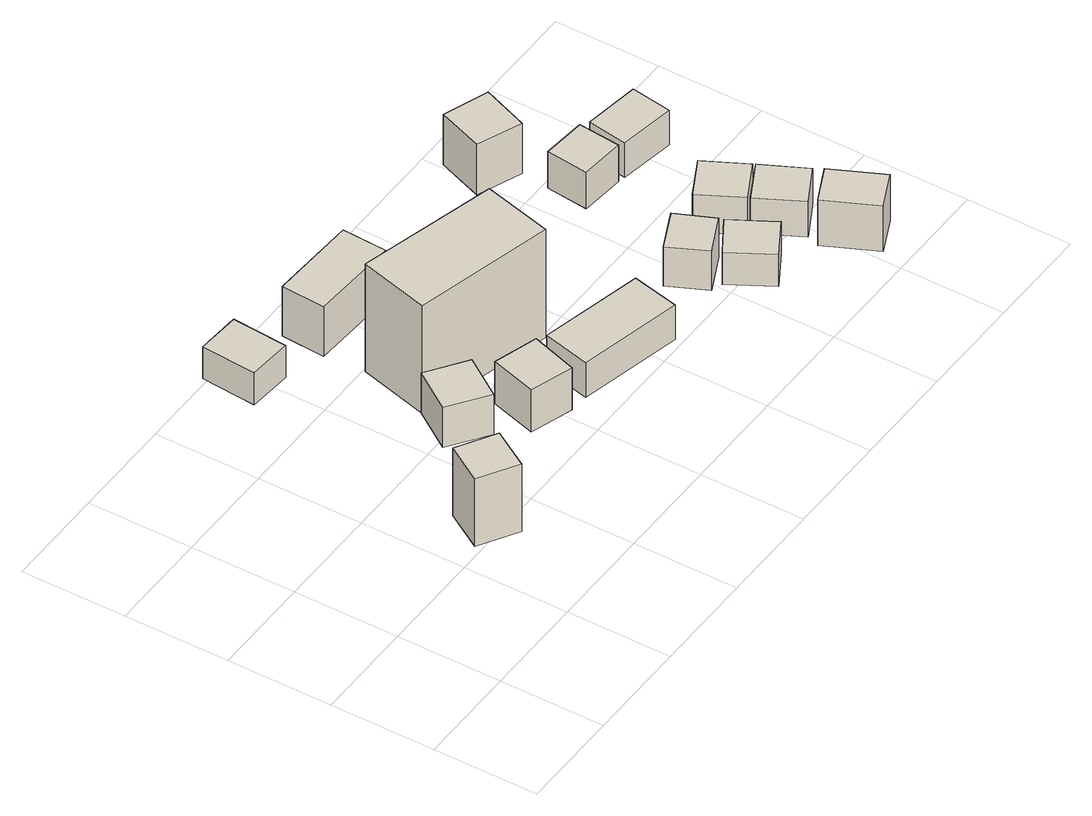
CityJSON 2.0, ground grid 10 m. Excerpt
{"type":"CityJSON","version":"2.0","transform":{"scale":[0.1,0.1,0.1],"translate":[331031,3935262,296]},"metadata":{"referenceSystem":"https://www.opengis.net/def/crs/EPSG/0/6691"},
"CityObjects":{
"building1":{"type":"Building","attributes":{"measuredHeight":11.6,"BuildingIDAttribute.prefecture":"14","BuildingIDAttribute.city":"14151","BuildingDetailAttribute.surveyYear":2015,"BuildingLandSlideRiskAttribute.description":"1","BuildingLandSlideRiskAttribute.areaType":"1"},"geometry":[{"type":"Solid","lod":"1","boundaries":[[[[0,1,2,3]],[[2,4,5,3]],[[1,6,4,2]],[[0,7,6,1]],[[3,5,7,0]],[[4,6,7,5]]]]}]},
"building2":{"type":"Building","attributes":{"usage":"422","measuredHeight":5.6,"storeysAboveGround":1,"BuildingIDAttribute.prefecture":"14","BuildingIDAttribute.city":"14151","BuildingDetailAttribute.totalFloorArea":19.24,"BuildingDetailAttribute.buildingFootprintArea":19.24,"BuildingDetailAttribute.buildingStructureType":"601","BuildingDetailAttribute.buildingStructureOrgType":"1","BuildingDetailAttribute.orgUsage":"133","BuildingDetailAttribute.surveyYear":2015,"BuildingLandSlideRiskAttribute.description":"1","BuildingLandSlideRiskAttribute.areaType":"1"},"geometry":[{"type":"Solid","lod":"1","boundaries":[[[[8,9,10,11]],[[10,12,13,11]],[[9,14,12,10]],[[8,15,14,9]],[[11,13,15,8]],[[12,14,15,13]]]]}]},
"building3":{"type":"Building","attributes":{"usage":"422","measuredHeight":5.1,"storeysAboveGround":1,"BuildingIDAttribute.prefecture":"14","BuildingIDAttribute.city":"14151","BuildingDetailAttribute.totalFloorArea":14.36,"BuildingDetailAttribute.buildingFootprintArea":14.36,"BuildingDetailAttribute.buildingStructureType":"601","BuildingDetailAttribute.buildingStructureOrgType":"1","BuildingDetailAttribute.orgUsage":"133","BuildingDetailAttribute.surveyYear":2015,"BuildingLandSlideRiskAttribute.description":"1","BuildingLandSlideRiskAttribute.areaType":"1"},"geometry":[{"type":"Solid","lod":"1","boundaries":[[[[16,17,18,19]],[[18,20,21,19]],[[17,22,20,18]],[[16,23,22,17]],[[19,21,23,16]],[[20,22,23,21]]]]}]},
"building4":{"type":"Building","attributes":{"usage":"422","measuredHeight":5.9,"storeysAboveGround":1,"BuildingIDAttribute.prefecture":"14","BuildingIDAttribute.city":"14151","BuildingDetailAttribute.totalFloorArea":18.81,"BuildingDetailAttribute.buildingFootprintArea":18.81,"BuildingDetailAttribute.buildingStructureType":"601","BuildingDetailAttribute.buildingStructureOrgType":"1","BuildingDetailAttribute.orgUsage":"133","BuildingDetailAttribute.surveyYear":2015,"BuildingLandSlideRiskAttribute.description":"1","BuildingLandSlideRiskAttribute.areaType":"1"},"geometry":[{"type":"Solid","lod":"1","boundaries":[[[[24,25,26,27]],[[26,28,29,27]],[[25,30,28,26]],[[24,31,30,25]],[[27,29,31,24]],[[28,30,31,29]]]]}]},
"building5":{"type":"Building","attributes":{"measuredHeight":5.9,"BuildingIDAttribute.prefecture":"14","BuildingIDAttribute.city":"14151","BuildingDetailAttribute.surveyYear":2015,"BuildingLandSlideRiskAttribute.description":"1","BuildingLandSlideRiskAttribute.areaType":"1"},"geometry":[{"type":"Solid","lod":"1","boundaries":[[[[32,33,34,35]],[[34,36,37,35]],[[33,38,36,34]],[[32,39,38,33]],[[35,37,39,32]],[[36,38,39,37]]]]}]},
"building6":{"type":"Building","attributes":{"usage":"422","measuredHeight":13.7,"storeysAboveGround":1,"BuildingIDAttribute.prefecture":"14","BuildingIDAttribute.city":"14151","BuildingDetailAttribute.totalFloorArea":66.14,"BuildingDetailAttribute.buildingFootprintArea":66.14,"BuildingDetailAttribute.buildingStructureType":"601","BuildingDetailAttribute.buildingStructureOrgType":"1","BuildingDetailAttribute.orgUsage":"133","BuildingDetailAttribute.surveyYear":2015,"BuildingLandSlideRiskAttribute.description":"1","BuildingLandSlideRiskAttribute.areaType":"1"},"geometry":[{"type":"Solid","lod":"1","boundaries":[[[[40,41,42,43]],[[42,44,45,43]],[[41,46,44,42]],[[40,47,46,41]],[[43,45,47,40]],[[44,46,47,45]]]]}]},
"building7":{"type":"Building","attributes":{"usage":"422","measuredHeight":9.8,"storeysAboveGround":1,"BuildingIDAttribute.prefecture":"14","BuildingIDAttribute.city":"14151","BuildingDetailAttribute.totalFloorArea":30.62,"BuildingDetailAttribute.buildingFootprintArea":30.62,"BuildingDetailAttribute.buildingStructureType":"601","BuildingDetailAttribute.buildingStructureOrgType":"1","BuildingDetailAttribute.orgUsage":"133","BuildingDetailAttribute.surveyYear":2015,"BuildingLandSlideRiskAttribute.description":"1","BuildingLandSlideRiskAttribute.areaType":"1"},"geometry":[{"type":"Solid","lod":"1","boundaries":[[[[48,49,50,51]],[[50,52,53,51]],[[49,54,52,50]],[[48,55,54,49]],[[51,53,55,48]],[[52,54,55,53]]]]}]},
"building8":{"type":"Building","attributes":{"usage":"422","measuredHeight":4.6,"storeysAboveGround":1,"BuildingIDAttribute.prefecture":"14","BuildingIDAttribute.city":"14151","BuildingDetailAttribute.totalFloorArea":30.24,"BuildingDetailAttribute.buildingFootprintArea":30.24,"BuildingDetailAttribute.buildingStructureType":"601","BuildingDetailAttribute.buildingStructureOrgType":"1","BuildingDetailAttribute.orgUsage":"133","BuildingDetailAttribute.surveyYear":2015,"BuildingLandSlideRiskAttribute.description":"1","BuildingLandSlideRiskAttribute.areaType":"1"},"geometry":[{"type":"Solid","lod":"1","boundaries":[[[[56,57,58,59]],[[58,60,61,59]],[[57,62,60,58]],[[56,63,62,57]],[[59,61,63,56]],[[60,62,63,61]]]]}]},
"building9":{"type":"Building","attributes":{"measuredHeight":3.8,"BuildingIDAttribute.prefecture":"14","BuildingIDAttribute.city":"14151","BuildingDetailAttribute.surveyYear":2015,"BuildingLandSlideRiskAttribute.description":"1","BuildingLandSlideRiskAttribute.areaType":"1"},"geometry":[{"type":"Solid","lod":"1","boundaries":[[[[64,65,66,67]],[[66,68,69,67]],[[65,70,68,66]],[[64,71,70,65]],[[67,69,71,64]],[[68,70,71,69]]]]}]},
"building10":{"type":"Building","attributes":{"usage":"422","measuredHeight":4.6,"storeysAboveGround":1,"BuildingIDAttribute.prefecture":"14","BuildingIDAttribute.city":"14151","BuildingDetailAttribute.totalFloorArea":15.1,"BuildingDetailAttribute.buildingFootprintArea":15.1,"BuildingDetailAttribute.buildingStructureType":"601","BuildingDetailAttribute.buildingStructureOrgType":"1","BuildingDetailAttribute.orgUsage":"133","BuildingDetailAttribute.surveyYear":2015,"BuildingLandSlideRiskAttribute.description":"1","BuildingLandSlideRiskAttribute.areaType":"1"},"geometry":[{"type":"Solid","lod":"1","boundaries":[[[[72,73,74,75]],[[74,76,77,75]],[[73,78,76,74]],[[72,79,78,73]],[[75,77,79,72]],[[76,78,79,77]]]]}]},
"building11":{"type":"Building","attributes":{"usage":"422","measuredHeight":4.1,"storeysAboveGround":1,"BuildingIDAttribute.prefecture":"14","BuildingIDAttribute.city":"14151","BuildingDetailAttribute.totalFloorArea":13.14,"BuildingDetailAttribute.buildingFootprintArea":13.14,"BuildingDetailAttribute.buildingStructureType":"601","BuildingDetailAttribute.buildingStructureOrgType":"1","BuildingDetailAttribute.orgUsage":"133","BuildingDetailAttribute.surveyYear":2015,"BuildingLandSlideRiskAttribute.description":"1","BuildingLandSlideRiskAttribute.areaType":"1"},"geometry":[{"type":"Solid","lod":"1","boundaries":[[[[80,81,82,83]],[[82,84,85,83]],[[81,86,84,82]],[[80,87,86,81]],[[83,85,87,80]],[[84,86,87,85]]]]}]},
"building12":{"type":"Building","attributes":{"usage":"422","measuredHeight":5.5,"storeysAboveGround":1,"BuildingIDAttribute.prefecture":"14","BuildingIDAttribute.city":"14151","BuildingDetailAttribute.totalFloorArea":17.39,"BuildingDetailAttribute.buildingFootprintArea":17.39,"BuildingDetailAttribute.buildingStructureType":"601","BuildingDetailAttribute.buildingStructureOrgType":"1","BuildingDetailAttribute.orgUsage":"133","BuildingDetailAttribute.surveyYear":2015,"BuildingLandSlideRiskAttribute.description":"1","BuildingLandSlideRiskAttribute.areaType":"1"},"geometry":[{"type":"Solid","lod":"1","boundaries":[[[[88,89,90,91]],[[90,92,93,91]],[[89,94,92,90]],[[88,95,94,89]],[[91,93,95,88]],[[92,94,95,93]]]]}]},
"building13":{"type":"Building","attributes":{"usage":"422","measuredHeight":4.3,"storeysAboveGround":1,"BuildingIDAttribute.prefecture":"14","BuildingIDAttribute.city":"14151","BuildingDetailAttribute.totalFloorArea":14.32,"BuildingDetailAttribute.buildingFootprintArea":14.32,"BuildingDetailAttribute.buildingStructureType":"601","BuildingDetailAttribute.buildingStructureOrgType":"1","BuildingDetailAttribute.orgUsage":"133","BuildingDetailAttribute.surveyYear":2015,"BuildingLandSlideRiskAttribute.description":"1","BuildingLandSlideRiskAttribute.areaType":"1"},"geometry":[{"type":"Solid","lod":"1","boundaries":[[[[96,97,98,99]],[[98,100,101,99]],[[97,102,100,98]],[[96,103,102,97]],[[99,101,103,96]],[[100,102,103,101]]]]}]},
"building14":{"type":"Building","attributes":{"usage":"422","measuredHeight":7.9,"storeysAboveGround":1,"BuildingIDAttribute.prefecture":"14","BuildingIDAttribute.city":"14151","BuildingDetailAttribute.totalFloorArea":17.82,"BuildingDetailAttribute.buildingFootprintArea":17.82,"BuildingDetailAttribute.buildingStructureType":"601","BuildingDetailAttribute.buildingStructureOrgType":"1","BuildingDetailAttribute.orgUsage":"133","BuildingDetailAttribute.surveyYear":2015,"BuildingLandSlideRiskAttribute.description":"1","BuildingLandSlideRiskAttribute.areaType":"1"},"geometry":[{"type":"Solid","lod":"1","boundaries":[[[[104,105,106,107]],[[106,108,109,107]],[[105,110,108,106]],[[104,111,110,105]],[[107,109,111,104]],[[108,110,111,109]]]]}]},
"building15":{"type":"Building","attributes":{"usage":"422","measuredHeight":4.1,"storeysAboveGround":1,"BuildingIDAttribute.prefecture":"14","BuildingIDAttribute.city":"14151","BuildingDetailAttribute.totalFloorArea":17.59,"BuildingDetailAttribute.buildingFootprintArea":17.59,"BuildingDetailAttribute.buildingStructureType":"601","BuildingDetailAttribute.buildingStructureOrgType":"1","BuildingDetailAttribute.orgUsage":"133","BuildingDetailAttribute.surveyYear":2015,"BuildingLandSlideRiskAttribute.description":"1","BuildingLandSlideRiskAttribute.areaType":"1"},"geometry":[{"type":"Solid","lod":"1","boundaries":[[[[112,113,114,115]],[[114,116,117,115]],[[113,118,116,114]],[[112,119,118,113]],[[115,117,119,112]],[[116,118,119,117]]]]}]}
},
"vertices":[
[41,6,137],[5,28,137],[27,64,137],[63,42,137],[27,64,211],[63,42,211],[5,28,211],[41,6,211],
[153,155,72],[179,193,72],[215,167,72],[189,129,72],[215,167,116],[189,129,116],[179,193,116],[153,155,116],
[210,106,70],[223,150,70],[265,137,70],[251,93,70],[265,137,116],[251,93,116],[223,150,116],[210,106,116],
[147,334,36],[151,387,36],[193,384,36],[189,331,36],[193,384,71],[189,331,71],[151,387,71],[147,334,71],
[262,87,78],[273,132,78],[371,109,78],[361,64,78],[371,109,116],[361,64,116],[273,132,116],[262,87,116],
[204,208,45],[222,275,45],[354,240,45],[337,174,45],[354,240,163],[337,174,163],[222,275,163],[204,208,163],
[232,322,31],[235,364,31],[320,360,31],[318,317,31],[320,360,85],[318,317,85],[235,364,85],[232,322,85],
[451,87,53],[434,123,53],[472,140,53],[488,104,53],[472,140,96],[488,104,96],[434,123,96],[451,87,96],
[491,101,59],[514,60,59],[479,40,59],[456,80,59],[479,40,94],[456,80,94],[514,60,94],[491,101,94],
[533,105,43],[512,145,43],[549,164,43],[570,124,43],[549,164,84],[570,124,84],[512,145,84],[533,105,84],
[571,122,45],[592,80,45],[556,61,45],[534,103,45],[556,61,84],[534,103,84],[592,80,84],[571,122,84],
[582,5,37],[559,54,37],[594,70,37],[617,21,37],[594,70,87],[617,21,87],[559,54,87],[582,5,87],
[512,248,18],[516,288,18],[558,284,18],[554,244,18],[558,284,58],[554,244,58],[516,288,58],[512,248,58],
[488,339,7],[504,382,7],[547,366,7],[530,322,7],[547,366,62],[530,322,62],[504,382,62],[488,339,62],
[562,243,17],[568,281,17],[621,273,17],[615,234,17],[621,273,55],[615,234,55],[568,281,55],[562,243,55]
]}
